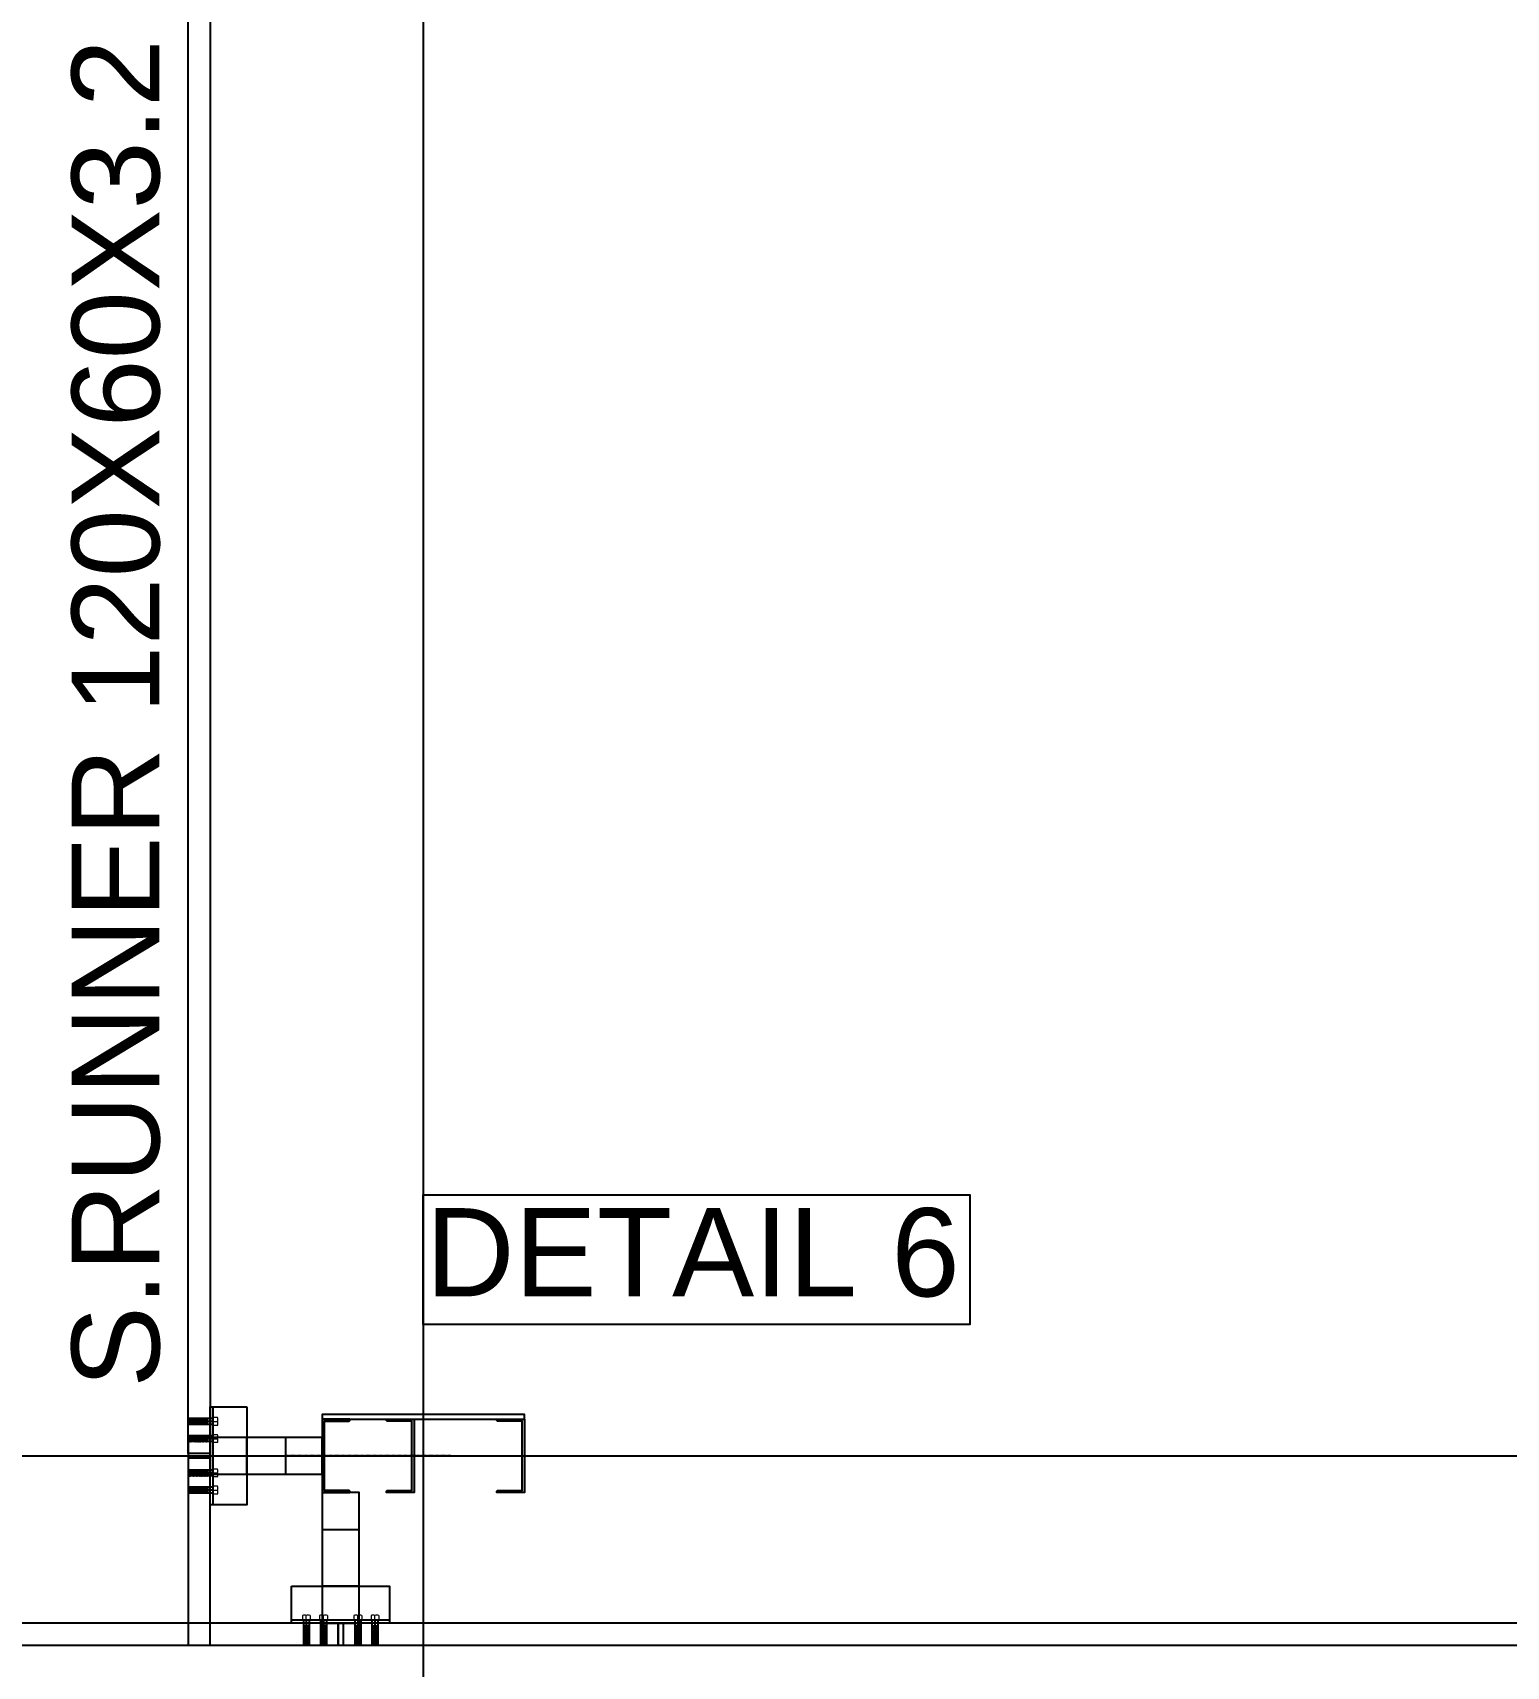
# Model space of a CAD drawing. Header units: millimetres. Extents: x 3470347 to 5996549, y -3470518 to 17149644.
# Drawn here: x 4994468 to 4998478, y 6777180 to 6781624 of the extents above; entities that cross this region are included whole.
import ezdxf
from ezdxf.enums import TextEntityAlignment as Align

# ---------------------------------------------------------------- set-up
doc = ezdxf.new("R2010")
doc.units = ezdxf.units.MM
doc.header["$MEASUREMENT"] = 0
doc.linetypes.add('CENTERX2', pattern=[4, 2.5, -0.5, 0.5, -0.5])
doc.linetypes.add('Continous', pattern=[0])
doc.layers.get('0').update_dxf_attribs({"linetype": 'CONTINUOUS', "lineweight": 25})
doc.layers.add('5', color=3, linetype='CONTINUOUS')
doc.layers.add('lintel', color=2, linetype='CONTINUOUS')
for name, color, linetype, lineweight in [('6 TEXT', 7, 'CONTINUOUS', 25), ('channnel', 2, 'CONTINUOUS', 15), ('rRCC 2', 40, 'CONTINUOUS', 15)]:
    doc.layers.add(name, color=color, linetype=linetype, lineweight=lineweight)
doc.layers.add('rFOUNDATION', color=7, linetype='Continous', lineweight=15, true_color=0xd26722)
doc.styles.add('PDF Arial', font='arial.ttf')
doc.styles.add('TITLE', font='arial.ttf')

msp = doc.modelspace()

# ---------------------------------------------------------------- hatches: boundary and pattern name
at = {"layer": '6 TEXT', "linetype": 'ByBlock'}
h = msp.add_hatch(color=8, dxfattribs=at)
h.dxf.hatch_style = 1
h.paths.add_polyline_path([(4995262.08, 6777846.67), (4995328.08, 6777846.67, 0.4142136), (4995331.08, 6777849.67), (4995331.08, 6777852.67), (4995256.08, 6777852.67), (4995256.08, 6777652.67), (4995331.08, 6777652.67), (4995331.08, 6777655.67, 0.4142136), (4995328.08, 6777658.67), (4995262.08, 6777658.67)])
h = msp.add_hatch(color=8, dxfattribs=at)
h.dxf.hatch_style = 1
h.paths.add_polyline_path([(4995262.08, 6777846.67), (4995328.08, 6777846.67, 0.4142136), (4995331.08, 6777849.67), (4995331.08, 6777852.67), (4995256.08, 6777852.67), (4995256.08, 6777652.67), (4995331.08, 6777652.67), (4995331.08, 6777655.67, 0.4142136), (4995328.08, 6777658.67), (4995262.08, 6777658.67)])
h = msp.add_hatch(color=8, dxfattribs=at)
h.dxf.hatch_style = 1
h.paths.add_polyline_path([(4995500.08, 6777846.67), (4995434.08, 6777846.67, -0.4142136), (4995431.08, 6777849.67), (4995431.08, 6777852.67), (4995506.08, 6777852.67), (4995506.08, 6777652.67), (4995431.08, 6777652.67), (4995431.08, 6777655.67, -0.4142136), (4995434.08, 6777658.67), (4995500.08, 6777658.67)])
h = msp.add_hatch(color=8, dxfattribs=at)
h.dxf.hatch_style = 1
h.paths.add_polyline_path([(4995800.08, 6777846.67), (4995734.08, 6777846.67, -0.4142136), (4995731.08, 6777849.67), (4995731.08, 6777852.67), (4995806.08, 6777852.67), (4995806.08, 6777652.67), (4995731.08, 6777652.67), (4995731.08, 6777655.67, -0.4142136), (4995734.08, 6777658.67), (4995800.08, 6777658.67)])

# ---------------------------------------------------------------- linework, layer by layer
at = {"color": 3}
for p, q in [((4994959.08, 6777619.34), (4994959.08, 6777886.01)), ((4995439.41, 6777305.67), (4995172.75, 6777305.67))]:
    msp.add_line(p, q, dxfattribs=at)
at = {"color": 8, "linetype": 'ByBlock'}
for p, q in [((4994959.08, 6777854.01), (4994891.08, 6777854.01)), ((4994959.08, 6777846.01), (4994891.08, 6777846.01)), ((4994959.08, 6777838.01), (4994891.08, 6777838.01)), ((4994959.08, 6777807.34), (4994891.08, 6777807.34)), ((4994959.08, 6777799.34), (4994891.08, 6777799.34)), ((4994959.08, 6777799.34), (4994891.08, 6777799.34)), ((4994959.08, 6777791.34), (4994891.08, 6777791.34)), ((4994959.08, 6777714.01), (4994891.08, 6777714.01)), ((4994959.08, 6777706.01), (4994891.08, 6777706.01)), ((4994959.08, 6777706.01), (4994891.08, 6777706.01)), ((4994959.08, 6777698.01), (4994891.08, 6777698.01)), ((4994959.08, 6777667.34), (4994891.08, 6777667.34)), ((4994959.08, 6777659.34), (4994891.08, 6777659.34)), ((4994959.08, 6777651.34), (4994891.08, 6777651.34)), ((4995204.75, 6777305.67), (4995204.75, 6777237.67)), ((4995212.75, 6777305.67), (4995212.75, 6777237.67)), ((4995220.75, 6777305.67), (4995220.75, 6777237.67)), ((4995251.41, 6777305.67), (4995251.41, 6777237.67)), ((4995259.41, 6777305.67), (4995259.41, 6777237.67)), ((4995259.41, 6777305.67), (4995259.41, 6777237.67)), ((4995267.41, 6777305.67), (4995267.41, 6777237.67)), ((4995344.75, 6777305.67), (4995344.75, 6777237.67)), ((4995352.75, 6777305.67), (4995352.75, 6777237.67)), ((4995352.75, 6777305.67), (4995352.75, 6777237.67)), ((4995360.75, 6777305.67), (4995360.75, 6777237.67)), ((4995391.41, 6777305.67), (4995391.41, 6777237.67)), ((4995399.41, 6777305.67), (4995399.41, 6777237.67)), ((4995407.41, 6777305.67), (4995407.41, 6777237.67))]:
    msp.add_line(p, q, dxfattribs=at)
at = {"color": 2}
for p, q in [((4994951.08, 6777759.34), (4994891.08, 6777759.34)), ((4994951.08, 6777759.34), (4994891.08, 6777759.34)), ((4994951.08, 6777746.01), (4994891.08, 6777746.01)), ((4994951.08, 6777746.01), (4994891.08, 6777746.01)), ((4995299.41, 6777297.67), (4995299.41, 6777237.67)), ((4995299.41, 6777297.67), (4995299.41, 6777237.67)), ((4995312.75, 6777297.67), (4995312.75, 6777237.67)), ((4995312.75, 6777297.67), (4995312.75, 6777237.67))]:
    msp.add_line(p, q, dxfattribs=at)
at = {"color": 6, "linetype": 'ByBlock'}
for points in [[(4994951.08, 6777759.34), (4994891.08, 6777759.34), (4994891.08, 6781785.01), (4994951.08, 6781785.01)], [(4994951.08, 6777746.01), (4994891.08, 6777746.01), (4994891.08, 6777237.67), (4994951.08, 6777237.67)], [(4995299.41, 6777297.67), (4990722.75, 6777297.67), (4990722.75, 6777237.67), (4995299.41, 6777237.67)], [(5000559.41, 6777297.67), (4995312.75, 6777297.67), (4995312.75, 6777237.67), (5000559.41, 6777237.67)]]:
    msp.add_lwpolyline(points, close=True, dxfattribs=at)
at = {"color": 3}
for points in [[(4995051.08, 6777886.01), (4995051.08, 6777619.34), (4994951.08, 6777619.34), (4994951.08, 6777886.01)], [(4994951.08, 6777702.67), (4995051.08, 6777702.67), (4995051.08, 6777802.67), (4994951.08, 6777802.67)], [(4995156.08, 6777702.67), (4995256.08, 6777702.67), (4995256.08, 6777802.67), (4995156.08, 6777802.67)], [(4995356.08, 6777552.67), (4995356.08, 6777652.67), (4995256.08, 6777652.67), (4995256.08, 6777552.67)], [(4995172.75, 6777397.67), (4995439.41, 6777397.67), (4995439.41, 6777297.67), (4995172.75, 6777297.67)], [(4995356.08, 6777297.67), (4995356.08, 6777397.67), (4995256.08, 6777397.67), (4995256.08, 6777297.67)]]:
    msp.add_lwpolyline(points, close=True, dxfattribs=at)
at = {"layer": '6 TEXT', "color": 8, "linetype": 'CENTERX2', "ltscale": 0.5}
msp.add_line((4995531.08, 6817657.4), (4995531.08, 6774264.13), dxfattribs=at)
at = {"layer": '6 TEXT', "color": 8, "linetype": 'CENTERX2', "ltscale": 0.1}
msp.add_line((4995606.08, 6777752.67), (4995156.08, 6777752.67), dxfattribs=at)
at = {"layer": '6 TEXT', "color": 6, "linetype": 'ByBlock'}
for points in [[(4995331.08, 6777849.67), (4995331.08, 6777852.67), (4995256.08, 6777852.67), (4995256.08, 6777652.67), (4995331.08, 6777652.67), (4995331.08, 6777655.67, 0.4142136), (4995328.08, 6777658.67), (4995262.08, 6777658.67), (4995262.08, 6777846.67), (4995328.08, 6777846.67, 0.4142136)], [(4995331.08, 6777849.67), (4995331.08, 6777852.67), (4995256.08, 6777852.67), (4995256.08, 6777652.67), (4995331.08, 6777652.67), (4995331.08, 6777655.67, 0.4142136), (4995328.08, 6777658.67), (4995262.08, 6777658.67), (4995262.08, 6777846.67), (4995328.08, 6777846.67, 0.4142136)], [(4995431.08, 6777849.67), (4995431.08, 6777852.67), (4995506.08, 6777852.67), (4995506.08, 6777652.67), (4995431.08, 6777652.67), (4995431.08, 6777655.67, -0.4142136), (4995434.08, 6777658.67), (4995500.08, 6777658.67), (4995500.08, 6777846.67), (4995434.08, 6777846.67, -0.4142136)], [(4995731.08, 6777849.67), (4995731.08, 6777852.67), (4995806.08, 6777852.67), (4995806.08, 6777652.67), (4995731.08, 6777652.67), (4995731.08, 6777655.67, -0.4142136), (4995734.08, 6777658.67), (4995800.08, 6777658.67), (4995800.08, 6777846.67), (4995734.08, 6777846.67, -0.4142136)]]:
    msp.add_lwpolyline(points, format="xyb", close=True, dxfattribs=at)
at = {"layer": '6 TEXT', "color": 8, "linetype": 'CENTERX2', "ltscale": 0.5}
msp.add_lwpolyline([(4982503.56, 6777752.67), (5022418.94, 6777752.67)], dxfattribs=at)
at = {"layer": 'channnel', "color": 8, "linetype": 'ByBlock'}
for p, q in [((4994959.08, 6777854.01), (4994891.08, 6777854.01)), ((4994891.08, 6777854.01), (4994891.08, 6777838.01)), ((4994959.08, 6777838.01), (4994891.08, 6777838.01)), ((4994944.68, 6777838.01), (4994944.68, 6777854.01)), ((4994959.08, 6777856.67), (4994959.08, 6777835.34)), ((4994971.4, 6777856.67), (4994959.08, 6777856.67)), ((4994959.08, 6777846.01), (4994971.4, 6777846.01)), ((4994959.08, 6777807.34), (4994891.08, 6777807.34)), ((4994891.08, 6777807.34), (4994891.08, 6777791.34)), ((4994959.08, 6777791.34), (4994891.08, 6777791.34)), ((4994944.68, 6777791.34), (4994944.68, 6777807.34)), ((4994971.4, 6777835.34), (4994959.08, 6777835.34)), ((4994959.08, 6777810.01), (4994959.08, 6777788.67)), ((4994971.4, 6777810.01), (4994959.08, 6777810.01)), ((4994959.08, 6777799.34), (4994971.4, 6777799.34)), ((4994971.4, 6777788.67), (4994959.08, 6777788.67)), ((4994959.08, 6777714.01), (4994891.08, 6777714.01)), ((4994891.08, 6777698.01), (4994891.08, 6777714.01)), ((4994944.68, 6777714.01), (4994944.68, 6777698.01)), ((4994959.08, 6777695.34), (4994959.08, 6777716.67)), ((4994971.4, 6777716.67), (4994959.08, 6777716.67)), ((4994959.08, 6777706.01), (4994971.4, 6777706.01)), ((4994959.08, 6777698.01), (4994891.08, 6777698.01)), ((4994959.08, 6777667.34), (4994891.08, 6777667.34)), ((4994891.08, 6777651.34), (4994891.08, 6777667.34)), ((4994944.68, 6777667.34), (4994944.68, 6777651.34)), ((4994971.4, 6777695.34), (4994959.08, 6777695.34)), ((4994959.08, 6777648.67), (4994959.08, 6777670.01)), ((4994971.4, 6777670.01), (4994959.08, 6777670.01)), ((4994959.08, 6777659.34), (4994971.4, 6777659.34)), ((4994959.08, 6777651.34), (4994891.08, 6777651.34)), ((4994971.4, 6777648.67), (4994959.08, 6777648.67)), ((4995202.08, 6777317.99), (4995202.08, 6777305.67)), ((4995202.08, 6777305.67), (4995223.41, 6777305.67)), ((4995204.75, 6777305.67), (4995204.75, 6777237.67)), ((4995212.75, 6777305.67), (4995212.75, 6777317.99)), ((4995220.75, 6777305.67), (4995220.75, 6777237.67)), ((4995223.41, 6777317.99), (4995223.41, 6777305.67)), ((4995248.75, 6777317.99), (4995248.75, 6777305.67)), ((4995248.75, 6777305.67), (4995270.08, 6777305.67)), ((4995251.41, 6777305.67), (4995251.41, 6777237.67)), ((4995259.41, 6777305.67), (4995259.41, 6777317.99)), ((4995267.41, 6777305.67), (4995267.41, 6777237.67)), ((4995270.08, 6777317.99), (4995270.08, 6777305.67)), ((4995342.08, 6777317.99), (4995342.08, 6777305.67)), ((4995363.41, 6777305.67), (4995342.08, 6777305.67)), ((4995344.75, 6777305.67), (4995344.75, 6777237.67)), ((4995352.75, 6777305.67), (4995352.75, 6777317.99)), ((4995360.75, 6777305.67), (4995360.75, 6777237.67)), ((4995363.41, 6777317.99), (4995363.41, 6777305.67)), ((4995388.75, 6777317.99), (4995388.75, 6777305.67)), ((4995410.08, 6777305.67), (4995388.75, 6777305.67)), ((4995391.41, 6777305.67), (4995391.41, 6777237.67)), ((4995399.41, 6777305.67), (4995399.41, 6777317.99)), ((4995407.41, 6777305.67), (4995407.41, 6777237.67)), ((4995410.08, 6777317.99), (4995410.08, 6777305.67)), ((4995220.75, 6777291.27), (4995204.75, 6777291.27)), ((4995267.41, 6777291.27), (4995251.41, 6777291.27)), ((4995344.75, 6777291.27), (4995360.75, 6777291.27)), ((4995391.41, 6777291.27), (4995407.41, 6777291.27)), ((4995204.75, 6777237.67), (4995220.75, 6777237.67)), ((4995251.41, 6777237.67), (4995267.41, 6777237.67)), ((4995360.75, 6777237.67), (4995344.75, 6777237.67)), ((4995407.41, 6777237.67), (4995391.41, 6777237.67))]:
    msp.add_line(p, q, dxfattribs=at)
at = {"layer": 'channnel', "color": 8, "linetype": 'Continuous'}
for p, q in [((4994896.87, 6777838.59), (4994891.08, 6777851.02)), ((4994895.63, 6777838.01), (4994891.08, 6777847.76)), ((4994893.84, 6777838.59), (4994891.08, 6777844.51)), ((4994892.59, 6777838.01), (4994891.08, 6777841.26)), ((4994898.66, 6777838.01), (4994891.47, 6777853.43)), ((4994899.91, 6777838.59), (4994892.72, 6777854.01)), ((4994901.7, 6777838.01), (4994894.51, 6777853.43)), ((4994902.94, 6777838.59), (4994895.75, 6777854.01)), ((4994904.73, 6777838.01), (4994897.54, 6777853.43)), ((4994906.25, 6777838.01), (4994898.79, 6777854.01)), ((4994907.49, 6777838.59), (4994900.58, 6777853.43)), ((4994909.28, 6777838.01), (4994901.82, 6777854.01)), ((4994910.53, 6777838.59), (4994903.61, 6777853.43)), ((4994912.32, 6777838.01), (4994904.86, 6777854.01)), ((4994913.56, 6777838.59), (4994906.64, 6777853.43)), ((4994915.35, 6777838.01), (4994907.89, 6777854.01)), ((4994916.6, 6777838.59), (4994909.68, 6777853.43)), ((4994918.39, 6777838.01), (4994910.92, 6777854.01)), ((4994919.63, 6777838.59), (4994912.71, 6777853.43)), ((4994921.42, 6777838.01), (4994913.96, 6777854.01)), ((4994922.67, 6777838.59), (4994915.75, 6777853.43)), ((4994924.45, 6777838.01), (4994916.99, 6777854.01)), ((4994925.7, 6777838.59), (4994918.78, 6777853.43)), ((4994927.49, 6777838.01), (4994920.03, 6777854.01)), ((4994922.07, 6777838.59), (4994921.82, 6777853.43)), ((4994929.92, 6777838.01), (4994922.46, 6777854.01)), ((4994923.86, 6777838.01), (4994923.06, 6777854.01)), ((4994931.17, 6777838.59), (4994924.25, 6777853.43)), ((4994925.1, 6777838.59), (4994924.85, 6777853.43)), ((4994932.96, 6777838.01), (4994925.5, 6777854.01)), ((4994926.89, 6777838.01), (4994926.1, 6777854.01)), ((4994934.21, 6777838.59), (4994927.29, 6777853.43)), ((4994928.14, 6777838.59), (4994927.88, 6777853.43)), ((4994935.99, 6777838.01), (4994928.53, 6777854.01)), ((4994930.17, 6777853.76), (4994930.05, 6777854.01)), ((4994937.24, 6777838.59), (4994930.32, 6777853.43)), ((4994939.03, 6777838.01), (4994931.57, 6777854.01)), ((4994933.2, 6777853.76), (4994933.08, 6777854.01)), ((4994940.27, 6777838.59), (4994933.35, 6777853.43)), ((4994942.06, 6777838.01), (4994934.6, 6777854.01)), ((4994936.23, 6777853.76), (4994936.12, 6777854.01)), ((4994943.31, 6777838.59), (4994936.39, 6777853.43)), ((4994944.68, 6777838.9), (4994937.64, 6777854.01)), ((4994939.27, 6777853.76), (4994939.15, 6777854.01)), ((4994944.68, 6777842.15), (4994939.42, 6777853.43)), ((4994944.68, 6777845.41), (4994940.67, 6777854.01)), ((4994942.3, 6777853.76), (4994942.19, 6777854.01)), ((4994944.68, 6777848.66), (4994942.46, 6777853.43)), ((4994944.68, 6777851.91), (4994943.7, 6777854.01)), ((4994945.34, 6777853.76), (4994945.22, 6777854.01)), ((4994896.87, 6777791.92), (4994891.08, 6777804.35)), ((4994895.63, 6777791.34), (4994891.08, 6777801.1)), ((4994893.84, 6777791.92), (4994891.08, 6777797.84)), ((4994892.59, 6777791.34), (4994891.08, 6777794.59)), ((4994898.66, 6777791.34), (4994891.47, 6777806.76)), ((4994899.91, 6777791.92), (4994892.72, 6777807.34)), ((4994901.7, 6777791.34), (4994894.51, 6777806.76)), ((4994902.94, 6777791.92), (4994895.75, 6777807.34)), ((4994904.73, 6777791.34), (4994897.54, 6777806.76)), ((4994906.25, 6777791.34), (4994898.79, 6777807.34)), ((4994907.49, 6777791.92), (4994900.58, 6777806.76)), ((4994909.28, 6777791.34), (4994901.82, 6777807.34)), ((4994910.53, 6777791.92), (4994903.61, 6777806.76)), ((4994912.32, 6777791.34), (4994904.86, 6777807.34)), ((4994913.56, 6777791.92), (4994906.64, 6777806.76)), ((4994915.35, 6777791.34), (4994907.89, 6777807.34)), ((4994916.6, 6777791.92), (4994909.68, 6777806.76)), ((4994918.39, 6777791.34), (4994910.92, 6777807.34)), ((4994919.63, 6777791.92), (4994912.71, 6777806.76)), ((4994921.42, 6777791.34), (4994913.96, 6777807.34)), ((4994922.67, 6777791.92), (4994915.75, 6777806.76)), ((4994924.45, 6777791.34), (4994916.99, 6777807.34)), ((4994925.7, 6777791.92), (4994918.78, 6777806.76)), ((4994927.49, 6777791.34), (4994920.03, 6777807.34)), ((4994922.07, 6777791.92), (4994921.82, 6777806.76)), ((4994929.92, 6777791.34), (4994922.46, 6777807.34)), ((4994923.86, 6777791.34), (4994923.06, 6777807.34)), ((4994931.17, 6777791.92), (4994924.25, 6777806.76)), ((4994925.1, 6777791.92), (4994924.85, 6777806.76)), ((4994932.96, 6777791.34), (4994925.5, 6777807.34)), ((4994926.89, 6777791.34), (4994926.1, 6777807.34)), ((4994934.21, 6777791.92), (4994927.29, 6777806.76)), ((4994928.14, 6777791.92), (4994927.88, 6777806.76)), ((4994935.99, 6777791.34), (4994928.53, 6777807.34)), ((4994930.17, 6777807.09), (4994930.05, 6777807.34)), ((4994937.24, 6777791.92), (4994930.32, 6777806.76)), ((4994939.03, 6777791.34), (4994931.57, 6777807.34)), ((4994933.2, 6777807.09), (4994933.08, 6777807.34)), ((4994940.27, 6777791.92), (4994933.35, 6777806.76)), ((4994942.06, 6777791.34), (4994934.6, 6777807.34)), ((4994936.23, 6777807.09), (4994936.12, 6777807.34)), ((4994943.31, 6777791.92), (4994936.39, 6777806.76)), ((4994944.68, 6777792.23), (4994937.64, 6777807.34)), ((4994939.27, 6777807.09), (4994939.15, 6777807.34)), ((4994944.68, 6777795.49), (4994939.42, 6777806.76)), ((4994944.68, 6777798.74), (4994940.67, 6777807.34)), ((4994942.3, 6777807.09), (4994942.19, 6777807.34)), ((4994944.68, 6777801.99), (4994942.46, 6777806.76)), ((4994944.68, 6777805.25), (4994943.7, 6777807.34)), ((4994945.34, 6777807.09), (4994945.22, 6777807.34)), ((4994892.59, 6777714.01), (4994891.08, 6777710.76)), ((4994895.63, 6777714.01), (4994891.08, 6777704.25)), ((4994893.84, 6777713.43), (4994891.08, 6777707.5)), ((4994896.87, 6777713.43), (4994891.08, 6777701)), ((4994898.66, 6777714.01), (4994891.47, 6777698.59)), ((4994899.91, 6777713.43), (4994892.72, 6777698.01)), ((4994901.7, 6777714.01), (4994894.51, 6777698.59)), ((4994902.94, 6777713.43), (4994895.75, 6777698.01)), ((4994904.73, 6777714.01), (4994897.54, 6777698.59)), ((4994906.25, 6777714.01), (4994898.79, 6777698.01)), ((4994907.49, 6777713.43), (4994900.58, 6777698.59)), ((4994909.28, 6777714.01), (4994901.82, 6777698.01)), ((4994910.53, 6777713.43), (4994903.61, 6777698.59)), ((4994912.32, 6777714.01), (4994904.86, 6777698.01)), ((4994913.56, 6777713.43), (4994906.64, 6777698.59)), ((4994915.35, 6777714.01), (4994907.89, 6777698.01)), ((4994916.6, 6777713.43), (4994909.68, 6777698.59)), ((4994918.39, 6777714.01), (4994910.92, 6777698.01)), ((4994919.63, 6777713.43), (4994912.71, 6777698.59)), ((4994921.42, 6777714.01), (4994913.96, 6777698.01)), ((4994922.67, 6777713.43), (4994915.75, 6777698.59)), ((4994924.45, 6777714.01), (4994916.99, 6777698.01)), ((4994925.7, 6777713.43), (4994918.78, 6777698.59)), ((4994927.49, 6777714.01), (4994920.03, 6777698.01)), ((4994922.07, 6777713.43), (4994921.82, 6777698.59)), ((4994929.92, 6777714.01), (4994922.46, 6777698.01)), ((4994923.86, 6777714.01), (4994923.06, 6777698.01)), ((4994931.17, 6777713.43), (4994924.25, 6777698.59)), ((4994925.1, 6777713.43), (4994924.85, 6777698.59)), ((4994932.96, 6777714.01), (4994925.5, 6777698.01)), ((4994926.89, 6777714.01), (4994926.1, 6777698.01)), ((4994934.21, 6777713.43), (4994927.29, 6777698.59)), ((4994928.14, 6777713.43), (4994927.88, 6777698.59)), ((4994935.99, 6777714.01), (4994928.53, 6777698.01)), ((4994937.24, 6777713.43), (4994930.32, 6777698.59)), ((4994939.03, 6777714.01), (4994931.57, 6777698.01)), ((4994940.27, 6777713.43), (4994933.35, 6777698.59)), ((4994942.06, 6777714.01), (4994934.6, 6777698.01)), ((4994943.31, 6777713.43), (4994936.39, 6777698.59)), ((4994944.68, 6777713.11), (4994937.64, 6777698.01)), ((4994944.68, 6777709.86), (4994939.42, 6777698.59)), ((4994944.68, 6777706.61), (4994940.67, 6777698.01)), ((4994944.68, 6777703.35), (4994942.46, 6777698.59)), ((4994892.59, 6777667.34), (4994891.08, 6777664.09)), ((4994895.63, 6777667.34), (4994891.08, 6777657.58)), ((4994893.84, 6777666.76), (4994891.08, 6777660.84)), ((4994896.87, 6777666.76), (4994891.08, 6777654.33)), ((4994898.66, 6777667.34), (4994891.47, 6777651.92)), ((4994899.91, 6777666.76), (4994892.72, 6777651.34)), ((4994901.7, 6777667.34), (4994894.51, 6777651.92)), ((4994902.94, 6777666.76), (4994895.75, 6777651.34)), ((4994904.73, 6777667.34), (4994897.54, 6777651.92)), ((4994906.25, 6777667.34), (4994898.79, 6777651.34)), ((4994907.49, 6777666.76), (4994900.58, 6777651.92)), ((4994909.28, 6777667.34), (4994901.82, 6777651.34)), ((4994910.53, 6777666.76), (4994903.61, 6777651.92)), ((4994912.32, 6777667.34), (4994904.86, 6777651.34)), ((4994913.56, 6777666.76), (4994906.64, 6777651.92)), ((4994915.35, 6777667.34), (4994907.89, 6777651.34)), ((4994916.6, 6777666.76), (4994909.68, 6777651.92)), ((4994918.39, 6777667.34), (4994910.92, 6777651.34)), ((4994919.63, 6777666.76), (4994912.71, 6777651.92)), ((4994921.42, 6777667.34), (4994913.96, 6777651.34)), ((4994922.67, 6777666.76), (4994915.75, 6777651.92)), ((4994924.45, 6777667.34), (4994916.99, 6777651.34)), ((4994925.7, 6777666.76), (4994918.78, 6777651.92)), ((4994927.49, 6777667.34), (4994920.03, 6777651.34)), ((4994922.07, 6777666.76), (4994921.82, 6777651.92)), ((4994929.92, 6777667.34), (4994922.46, 6777651.34)), ((4994923.86, 6777667.34), (4994923.06, 6777651.34)), ((4994931.17, 6777666.76), (4994924.25, 6777651.92)), ((4994925.1, 6777666.76), (4994924.85, 6777651.92)), ((4994932.96, 6777667.34), (4994925.5, 6777651.34)), ((4994926.89, 6777667.34), (4994926.1, 6777651.34)), ((4994934.21, 6777666.76), (4994927.29, 6777651.92)), ((4994928.14, 6777666.76), (4994927.88, 6777651.92)), ((4994935.99, 6777667.34), (4994928.53, 6777651.34)), ((4994930.17, 6777698.26), (4994930.05, 6777698.01)), ((4994937.24, 6777666.76), (4994930.32, 6777651.92)), ((4994939.03, 6777667.34), (4994931.57, 6777651.34)), ((4994933.2, 6777698.26), (4994933.08, 6777698.01)), ((4994940.27, 6777666.76), (4994933.35, 6777651.92)), ((4994942.06, 6777667.34), (4994934.6, 6777651.34)), ((4994936.23, 6777698.26), (4994936.12, 6777698.01)), ((4994943.31, 6777666.76), (4994936.39, 6777651.92)), ((4994944.68, 6777666.45), (4994937.64, 6777651.34)), ((4994939.27, 6777698.26), (4994939.15, 6777698.01)), ((4994944.68, 6777663.19), (4994939.42, 6777651.92)), ((4994944.68, 6777659.94), (4994940.67, 6777651.34)), ((4994942.3, 6777698.26), (4994942.19, 6777698.01)), ((4994944.68, 6777700.1), (4994943.7, 6777698.01)), ((4994945.34, 6777698.26), (4994945.22, 6777698.01)), ((4994930.17, 6777651.59), (4994930.05, 6777651.34)), ((4994933.2, 6777651.59), (4994933.08, 6777651.34)), ((4994936.23, 6777651.59), (4994936.12, 6777651.34)), ((4994939.27, 6777651.59), (4994939.15, 6777651.34)), ((4994942.3, 6777651.59), (4994942.19, 6777651.34)), ((4994944.68, 6777656.69), (4994942.46, 6777651.92)), ((4994944.68, 6777653.43), (4994943.7, 6777651.34)), ((4994945.34, 6777651.59), (4994945.22, 6777651.34)), ((4995204.99, 6777291.93), (4995204.75, 6777291.82)), ((4995219.85, 6777291.27), (4995204.75, 6777284.23)), ((4995213.35, 6777291.27), (4995204.75, 6777287.26)), ((4995206.84, 6777291.27), (4995204.75, 6777290.3)), ((4995204.99, 6777288.9), (4995204.75, 6777288.78)), ((4995220.75, 6777288.66), (4995204.75, 6777281.2)), ((4995204.99, 6777285.86), (4995204.75, 6777285.75)), ((4995220.75, 6777285.62), (4995204.75, 6777278.16)), ((4995204.99, 6777282.83), (4995204.75, 6777282.71)), ((4995220.75, 6777282.59), (4995204.75, 6777275.13)), ((4995204.99, 6777279.79), (4995204.75, 6777279.68)), ((4995220.75, 6777279.55), (4995204.75, 6777272.09)), ((4995204.99, 6777276.76), (4995204.75, 6777276.64)), ((4995220.75, 6777276.52), (4995204.75, 6777269.06)), ((4995220.75, 6777274.08), (4995204.75, 6777266.62)), ((4995220.75, 6777273.49), (4995204.75, 6777272.69)), ((4995220.75, 6777271.05), (4995204.75, 6777263.59)), ((4995220.75, 6777270.45), (4995204.75, 6777269.66)), ((4995220.75, 6777268.01), (4995204.75, 6777260.55)), ((4995220.75, 6777264.98), (4995204.75, 6777257.52)), ((4995220.75, 6777261.95), (4995204.75, 6777254.49)), ((4995220.75, 6777258.91), (4995204.75, 6777251.45)), ((4995216.6, 6777291.27), (4995205.33, 6777286.02)), ((4995210.09, 6777291.27), (4995205.33, 6777289.05)), ((4995220.16, 6777289.9), (4995205.33, 6777282.98)), ((4995220.16, 6777286.87), (4995205.33, 6777279.95)), ((4995220.16, 6777283.83), (4995205.33, 6777276.92)), ((4995220.16, 6777280.8), (4995205.33, 6777273.88)), ((4995220.16, 6777277.77), (4995205.33, 6777270.85)), ((4995220.16, 6777274.73), (4995205.33, 6777274.48)), ((4995220.16, 6777272.3), (4995205.33, 6777265.38)), ((4995220.16, 6777271.7), (4995205.33, 6777271.44)), ((4995220.16, 6777269.26), (4995205.33, 6777262.34)), ((4995220.16, 6777268.66), (4995205.33, 6777268.41)), ((4995220.16, 6777266.23), (4995205.33, 6777259.31)), ((4995220.16, 6777263.19), (4995205.33, 6777256.27)), ((4995220.16, 6777260.16), (4995205.33, 6777253.24)), ((4995251.66, 6777291.93), (4995251.41, 6777291.82)), ((4995266.52, 6777291.27), (4995251.41, 6777284.23)), ((4995260.01, 6777291.27), (4995251.41, 6777287.26)), ((4995253.51, 6777291.27), (4995251.41, 6777290.3)), ((4995251.66, 6777288.9), (4995251.41, 6777288.78)), ((4995267.41, 6777288.66), (4995251.41, 6777281.2)), ((4995251.66, 6777285.86), (4995251.41, 6777285.75)), ((4995267.41, 6777285.62), (4995251.41, 6777278.16)), ((4995251.66, 6777282.83), (4995251.41, 6777282.71)), ((4995267.41, 6777282.59), (4995251.41, 6777275.13)), ((4995251.66, 6777279.79), (4995251.41, 6777279.68)), ((4995267.41, 6777279.55), (4995251.41, 6777272.09)), ((4995251.66, 6777276.76), (4995251.41, 6777276.64)), ((4995267.41, 6777276.52), (4995251.41, 6777269.06)), ((4995267.41, 6777274.08), (4995251.41, 6777266.62)), ((4995267.41, 6777273.49), (4995251.41, 6777272.69)), ((4995267.41, 6777271.05), (4995251.41, 6777263.59)), ((4995267.41, 6777270.45), (4995251.41, 6777269.66)), ((4995267.41, 6777268.01), (4995251.41, 6777260.55)), ((4995267.41, 6777264.98), (4995251.41, 6777257.52)), ((4995267.41, 6777261.95), (4995251.41, 6777254.49)), ((4995267.41, 6777258.91), (4995251.41, 6777251.45)), ((4995263.27, 6777291.27), (4995251.99, 6777286.02)), ((4995256.76, 6777291.27), (4995251.99, 6777289.05)), ((4995266.83, 6777289.9), (4995251.99, 6777282.98)), ((4995266.83, 6777286.87), (4995251.99, 6777279.95)), ((4995266.83, 6777283.83), (4995251.99, 6777276.92)), ((4995266.83, 6777280.8), (4995251.99, 6777273.88)), ((4995266.83, 6777277.77), (4995251.99, 6777270.85)), ((4995266.83, 6777274.73), (4995251.99, 6777274.48)), ((4995266.83, 6777272.3), (4995251.99, 6777265.38)), ((4995266.83, 6777271.7), (4995251.99, 6777271.44)), ((4995266.83, 6777269.26), (4995251.99, 6777262.34)), ((4995266.83, 6777268.66), (4995251.99, 6777268.41)), ((4995266.83, 6777266.23), (4995251.99, 6777259.31)), ((4995266.83, 6777263.19), (4995251.99, 6777256.27)), ((4995266.83, 6777260.16), (4995251.99, 6777253.24)), ((4995344.75, 6777288.66), (4995360.75, 6777281.2)), ((4995344.75, 6777285.62), (4995360.75, 6777278.16)), ((4995344.75, 6777282.59), (4995360.75, 6777275.13)), ((4995344.75, 6777279.55), (4995360.75, 6777272.09)), ((4995344.75, 6777276.52), (4995360.75, 6777269.06)), ((4995344.75, 6777274.08), (4995360.75, 6777266.62)), ((4995344.75, 6777273.49), (4995360.75, 6777272.69)), ((4995344.75, 6777271.05), (4995360.75, 6777263.59)), ((4995344.75, 6777270.45), (4995360.75, 6777269.66)), ((4995344.75, 6777268.01), (4995360.75, 6777260.55)), ((4995344.75, 6777264.98), (4995360.75, 6777257.52)), ((4995344.75, 6777261.95), (4995360.75, 6777254.49)), ((4995344.75, 6777258.91), (4995360.75, 6777251.45)), ((4995345.33, 6777289.9), (4995360.16, 6777282.98)), ((4995345.33, 6777286.87), (4995360.16, 6777279.95)), ((4995345.33, 6777283.83), (4995360.16, 6777276.92)), ((4995345.33, 6777280.8), (4995360.16, 6777273.88)), ((4995345.33, 6777277.77), (4995360.16, 6777270.85)), ((4995345.33, 6777274.73), (4995360.16, 6777274.48)), ((4995345.33, 6777272.3), (4995360.16, 6777265.38)), ((4995345.33, 6777271.7), (4995360.16, 6777271.44)), ((4995345.33, 6777269.26), (4995360.16, 6777262.34)), ((4995345.33, 6777268.66), (4995360.16, 6777268.41)), ((4995345.33, 6777266.23), (4995360.16, 6777259.31)), ((4995345.33, 6777263.19), (4995360.16, 6777256.27)), ((4995345.33, 6777260.16), (4995360.16, 6777253.24)), ((4995345.64, 6777291.27), (4995360.75, 6777284.23)), ((4995348.89, 6777291.27), (4995360.16, 6777286.02)), ((4995352.15, 6777291.27), (4995360.75, 6777287.26)), ((4995355.4, 6777291.27), (4995360.16, 6777289.05)), ((4995358.65, 6777291.27), (4995360.75, 6777290.3)), ((4995360.5, 6777291.93), (4995360.75, 6777291.82)), ((4995360.5, 6777288.9), (4995360.75, 6777288.78)), ((4995360.5, 6777285.86), (4995360.75, 6777285.75)), ((4995360.5, 6777282.83), (4995360.75, 6777282.71)), ((4995360.5, 6777279.79), (4995360.75, 6777279.68)), ((4995360.5, 6777276.76), (4995360.75, 6777276.64)), ((4995391.41, 6777288.66), (4995407.41, 6777281.2)), ((4995391.41, 6777285.62), (4995407.41, 6777278.16)), ((4995391.41, 6777282.59), (4995407.41, 6777275.13)), ((4995391.41, 6777279.55), (4995407.41, 6777272.09)), ((4995391.41, 6777276.52), (4995407.41, 6777269.06)), ((4995391.41, 6777274.08), (4995407.41, 6777266.62)), ((4995391.41, 6777273.49), (4995407.41, 6777272.69)), ((4995391.41, 6777271.05), (4995407.41, 6777263.59)), ((4995391.41, 6777270.45), (4995407.41, 6777269.66)), ((4995391.41, 6777268.01), (4995407.41, 6777260.55)), ((4995391.41, 6777264.98), (4995407.41, 6777257.52)), ((4995391.41, 6777261.95), (4995407.41, 6777254.49)), ((4995391.41, 6777258.91), (4995407.41, 6777251.45)), ((4995391.99, 6777289.9), (4995406.83, 6777282.98)), ((4995391.99, 6777286.87), (4995406.83, 6777279.95)), ((4995391.99, 6777283.83), (4995406.83, 6777276.92)), ((4995391.99, 6777280.8), (4995406.83, 6777273.88)), ((4995391.99, 6777277.77), (4995406.83, 6777270.85)), ((4995391.99, 6777274.73), (4995406.83, 6777274.48)), ((4995391.99, 6777272.3), (4995406.83, 6777265.38)), ((4995391.99, 6777271.7), (4995406.83, 6777271.44)), ((4995391.99, 6777269.26), (4995406.83, 6777262.34)), ((4995391.99, 6777268.66), (4995406.83, 6777268.41)), ((4995391.99, 6777266.23), (4995406.83, 6777259.31)), ((4995391.99, 6777263.19), (4995406.83, 6777256.27)), ((4995391.99, 6777260.16), (4995406.83, 6777253.24)), ((4995392.3, 6777291.27), (4995407.41, 6777284.23)), ((4995395.56, 6777291.27), (4995406.83, 6777286.02)), ((4995398.81, 6777291.27), (4995407.41, 6777287.26)), ((4995402.07, 6777291.27), (4995406.83, 6777289.05)), ((4995405.32, 6777291.27), (4995407.41, 6777290.3)), ((4995407.16, 6777291.93), (4995407.41, 6777291.82)), ((4995407.16, 6777288.9), (4995407.41, 6777288.78)), ((4995407.16, 6777285.86), (4995407.41, 6777285.75)), ((4995407.16, 6777282.83), (4995407.41, 6777282.71)), ((4995407.16, 6777279.79), (4995407.41, 6777279.68)), ((4995407.16, 6777276.76), (4995407.41, 6777276.64)), ((4995220.75, 6777255.88), (4995204.75, 6777248.42)), ((4995220.75, 6777252.84), (4995204.75, 6777245.38)), ((4995220.16, 6777249.54), (4995204.75, 6777242.35)), ((4995220.16, 6777246.5), (4995204.75, 6777239.31)), ((4995220.16, 6777257.12), (4995205.33, 6777250.2)), ((4995220.16, 6777254.09), (4995205.33, 6777247.17)), ((4995220.75, 6777251.33), (4995205.33, 6777244.14)), ((4995220.75, 6777248.29), (4995205.33, 6777241.1)), ((4995220.75, 6777245.26), (4995205.33, 6777238.07)), ((4995220.16, 6777243.47), (4995207.74, 6777237.67)), ((4995220.75, 6777242.22), (4995210.99, 6777237.67)), ((4995220.16, 6777240.44), (4995214.24, 6777237.67)), ((4995220.75, 6777239.19), (4995217.5, 6777237.67)), ((4995267.41, 6777255.88), (4995251.41, 6777248.42)), ((4995267.41, 6777252.84), (4995251.41, 6777245.38)), ((4995266.83, 6777249.54), (4995251.41, 6777242.35)), ((4995266.83, 6777246.5), (4995251.41, 6777239.31)), ((4995266.83, 6777257.12), (4995251.99, 6777250.2)), ((4995266.83, 6777254.09), (4995251.99, 6777247.17)), ((4995267.41, 6777251.33), (4995251.99, 6777244.14)), ((4995267.41, 6777248.29), (4995251.99, 6777241.1)), ((4995267.41, 6777245.26), (4995251.99, 6777238.07)), ((4995266.83, 6777243.47), (4995254.4, 6777237.67)), ((4995267.41, 6777242.22), (4995257.66, 6777237.67)), ((4995266.83, 6777240.44), (4995260.91, 6777237.67)), ((4995267.41, 6777239.19), (4995264.16, 6777237.67)), ((4995344.75, 6777255.88), (4995360.75, 6777248.42)), ((4995344.75, 6777252.84), (4995360.75, 6777245.38)), ((4995344.75, 6777251.33), (4995360.16, 6777244.14)), ((4995344.75, 6777248.29), (4995360.16, 6777241.1)), ((4995344.75, 6777245.26), (4995360.16, 6777238.07)), ((4995344.75, 6777242.22), (4995354.5, 6777237.67)), ((4995344.75, 6777239.19), (4995348, 6777237.67)), ((4995345.33, 6777257.12), (4995360.16, 6777250.2)), ((4995345.33, 6777254.09), (4995360.16, 6777247.17)), ((4995345.33, 6777249.54), (4995360.75, 6777242.35)), ((4995345.33, 6777246.5), (4995360.75, 6777239.31)), ((4995345.33, 6777243.47), (4995357.76, 6777237.67)), ((4995345.33, 6777240.44), (4995351.25, 6777237.67)), ((4995391.41, 6777255.88), (4995407.41, 6777248.42)), ((4995391.41, 6777252.84), (4995407.41, 6777245.38)), ((4995391.41, 6777251.33), (4995406.83, 6777244.14)), ((4995391.41, 6777248.29), (4995406.83, 6777241.1)), ((4995391.41, 6777245.26), (4995406.83, 6777238.07)), ((4995391.41, 6777242.22), (4995401.17, 6777237.67)), ((4995391.41, 6777239.19), (4995394.66, 6777237.67)), ((4995391.99, 6777257.12), (4995406.83, 6777250.2)), ((4995391.99, 6777254.09), (4995406.83, 6777247.17)), ((4995391.99, 6777249.54), (4995407.41, 6777242.35)), ((4995391.99, 6777246.5), (4995407.41, 6777239.31)), ((4995391.99, 6777243.47), (4995404.42, 6777237.67)), ((4995391.99, 6777240.44), (4995397.92, 6777237.67))]:
    msp.add_line(p, q, dxfattribs=at)
for centre, radius, start, end in [((4994892.1, 6777853.72), 0.688, 25, 205), ((4994893.22, 6777838.3), 0.688, 205, 25), ((4994895.13, 6777853.72), 0.688, 25, 205), ((4994896.25, 6777838.3), 0.687, 205, 25), ((4994898.16, 6777853.72), 0.688, 25, 205), ((4994899.29, 6777838.3), 0.688, 205, 25), ((4994901.2, 6777853.72), 0.688, 25, 205), ((4994902.32, 6777838.3), 0.688, 205, 25), ((4994904.23, 6777853.72), 0.688, 25, 205), ((4994906.87, 6777838.3), 0.688, 205, 25), ((4994907.27, 6777853.72), 0.688, 25, 205), ((4994909.91, 6777838.3), 0.688, 205, 25), ((4994910.3, 6777853.72), 0.688, 25, 205), ((4994912.94, 6777838.3), 0.687, 205, 25), ((4994913.34, 6777853.72), 0.687, 25, 205), ((4994915.97, 6777838.3), 0.688, 205, 25), ((4994916.37, 6777853.72), 0.688, 25, 205), ((4994919.01, 6777838.3), 0.688, 205, 25), ((4994919.4, 6777853.72), 0.688, 25, 205), ((4994922.04, 6777838.3), 0.687, 205, 25), ((4994922.44, 6777853.72), 0.688, 25, 205), ((4994924.24, 6777833.27), 5.75, 55.56904, 112.19299), ((4994925.71, 6777858.75), 5.75, 235.56904, 292.19299), ((4994924.48, 6777838.3), 0.688, 205, 25), ((4994924.88, 6777853.72), 0.687, 25, 205), ((4994925.08, 6777838.3), 0.688, 205, 25), ((4994925.47, 6777853.72), 0.688, 25, 205), ((4994927.51, 6777838.3), 0.687, 205, 25), ((4994927.91, 6777853.72), 0.688, 25, 205), ((4994930.55, 6777838.3), 0.687, 205, 25), ((4994930.94, 6777853.72), 0.688, 25, 205), ((4994933.58, 6777838.3), 0.687, 205, 25), ((4994933.98, 6777853.72), 0.688, 25, 205), ((4994936.62, 6777838.3), 0.687, 205, 25), ((4994937.01, 6777853.72), 0.688, 25, 205), ((4994939.65, 6777838.3), 0.687, 205, 25), ((4994940.05, 6777853.72), 0.688, 25, 205), ((4994942.69, 6777838.3), 0.687, 205, 25), ((4994943.08, 6777853.72), 0.688, 25, 205), ((4994892.1, 6777807.05), 0.688, 25, 205), ((4994893.22, 6777791.63), 0.688, 205, 25), ((4994895.13, 6777807.05), 0.688, 25, 205), ((4994896.25, 6777791.63), 0.687, 205, 25), ((4994898.16, 6777807.05), 0.688, 25, 205), ((4994899.29, 6777791.63), 0.688, 205, 25), ((4994901.2, 6777807.05), 0.688, 25, 205), ((4994902.32, 6777791.63), 0.688, 205, 25), ((4994904.23, 6777807.05), 0.688, 25, 205), ((4994906.87, 6777791.63), 0.688, 205, 25), ((4994907.27, 6777807.05), 0.688, 25, 205), ((4994909.91, 6777791.63), 0.688, 205, 25), ((4994910.3, 6777807.05), 0.688, 25, 205), ((4994912.94, 6777791.63), 0.687, 205, 25), ((4994913.34, 6777807.05), 0.687, 25, 205), ((4994915.97, 6777791.63), 0.688, 205, 25), ((4994916.37, 6777807.05), 0.688, 25, 205), ((4994919.01, 6777791.63), 0.688, 205, 25), ((4994919.4, 6777807.05), 0.688, 25, 205), ((4994922.04, 6777791.63), 0.687, 205, 25), ((4994922.44, 6777807.05), 0.688, 25, 205), ((4994924.24, 6777786.6), 5.75, 55.56904, 112.19299), ((4994925.71, 6777812.08), 5.75, 235.56904, 292.19299), ((4994924.48, 6777791.63), 0.688, 205, 25), ((4994924.88, 6777807.05), 0.687, 25, 205), ((4994925.08, 6777791.63), 0.688, 205, 25), ((4994925.47, 6777807.05), 0.688, 25, 205), ((4994927.51, 6777791.63), 0.687, 205, 25), ((4994927.91, 6777807.05), 0.688, 25, 205), ((4994930.55, 6777791.63), 0.687, 205, 25), ((4994930.94, 6777807.05), 0.688, 25, 205), ((4994933.58, 6777791.63), 0.687, 205, 25), ((4994933.98, 6777807.05), 0.688, 25, 205), ((4994936.62, 6777791.63), 0.687, 205, 25), ((4994937.01, 6777807.05), 0.688, 25, 205), ((4994939.65, 6777791.63), 0.687, 205, 25), ((4994940.05, 6777807.05), 0.688, 25, 205), ((4994942.69, 6777791.63), 0.687, 205, 25), ((4994943.08, 6777807.05), 0.688, 25, 205), ((4994893.22, 6777713.72), 0.688, 335, 155), ((4994896.25, 6777713.72), 0.687, 335, 155), ((4994899.29, 6777713.72), 0.688, 335, 155), ((4994902.32, 6777713.72), 0.688, 335, 155), ((4994906.87, 6777713.72), 0.688, 335, 155), ((4994909.91, 6777713.72), 0.688, 335, 155), ((4994912.94, 6777713.72), 0.687, 335, 155), ((4994915.97, 6777713.72), 0.688, 335, 155), ((4994919.01, 6777713.72), 0.688, 335, 155), ((4994922.04, 6777713.72), 0.687, 335, 155), ((4994924.24, 6777718.75), 5.75, 247.80701, 304.43096), ((4994924.48, 6777713.72), 0.688, 335, 155), ((4994925.08, 6777713.72), 0.688, 335, 155), ((4994927.51, 6777713.72), 0.687, 335, 155), ((4994930.55, 6777713.72), 0.687, 335, 155), ((4994933.58, 6777713.72), 0.687, 335, 155), ((4994936.62, 6777713.72), 0.687, 335, 155), ((4994939.65, 6777713.72), 0.687, 335, 155), ((4994942.69, 6777713.72), 0.687, 335, 155), ((4994892.1, 6777698.3), 0.688, 155, 335), ((4994893.22, 6777667.05), 0.688, 335, 155), ((4994895.13, 6777698.3), 0.688, 155, 335), ((4994896.25, 6777667.05), 0.687, 335, 155), ((4994898.16, 6777698.3), 0.688, 155, 335), ((4994899.29, 6777667.05), 0.688, 335, 155), ((4994901.2, 6777698.3), 0.688, 155, 335), ((4994902.32, 6777667.05), 0.688, 335, 155), ((4994904.23, 6777698.3), 0.688, 155, 335), ((4994906.87, 6777667.05), 0.688, 335, 155), ((4994907.27, 6777698.3), 0.688, 155, 335), ((4994909.91, 6777667.05), 0.688, 335, 155), ((4994910.3, 6777698.3), 0.688, 155, 335), ((4994912.94, 6777667.05), 0.687, 335, 155), ((4994913.34, 6777698.3), 0.687, 155, 335), ((4994915.97, 6777667.05), 0.688, 335, 155), ((4994916.37, 6777698.3), 0.688, 155, 335), ((4994919.01, 6777667.05), 0.688, 335, 155), ((4994919.4, 6777698.3), 0.688, 155, 335), ((4994922.04, 6777667.05), 0.687, 335, 155), ((4994922.44, 6777698.3), 0.688, 155, 335), ((4994924.24, 6777672.08), 5.75, 247.80701, 304.43096), ((4994925.71, 6777693.27), 5.75, 67.80701, 124.43096), ((4994924.48, 6777667.05), 0.688, 335, 155), ((4994924.88, 6777698.3), 0.687, 155, 335), ((4994925.08, 6777667.05), 0.688, 335, 155), ((4994925.47, 6777698.3), 0.688, 155, 335), ((4994927.51, 6777667.05), 0.687, 335, 155), ((4994927.91, 6777698.3), 0.688, 155, 335), ((4994930.55, 6777667.05), 0.687, 335, 155), ((4994930.94, 6777698.3), 0.688, 155, 335), ((4994933.58, 6777667.05), 0.687, 335, 155), ((4994933.98, 6777698.3), 0.688, 155, 335), ((4994936.62, 6777667.05), 0.687, 335, 155), ((4994937.01, 6777698.3), 0.688, 155, 335), ((4994939.65, 6777667.05), 0.687, 335, 155), ((4994940.05, 6777698.3), 0.688, 155, 335), ((4994942.69, 6777667.05), 0.687, 335, 155), ((4994943.08, 6777698.3), 0.688, 155, 335), ((4994892.1, 6777651.63), 0.688, 155, 335), ((4994895.13, 6777651.63), 0.688, 155, 335), ((4994898.16, 6777651.63), 0.688, 155, 335), ((4994901.2, 6777651.63), 0.688, 155, 335), ((4994904.23, 6777651.63), 0.688, 155, 335), ((4994907.27, 6777651.63), 0.688, 155, 335), ((4994910.3, 6777651.63), 0.688, 155, 335), ((4994913.34, 6777651.63), 0.687, 155, 335), ((4994916.37, 6777651.63), 0.688, 155, 335), ((4994919.4, 6777651.63), 0.688, 155, 335), ((4994922.44, 6777651.63), 0.688, 155, 335), ((4994925.71, 6777646.6), 5.75, 67.80701, 124.43096), ((4994924.88, 6777651.63), 0.687, 155, 335), ((4994925.47, 6777651.63), 0.688, 155, 335), ((4994927.91, 6777651.63), 0.688, 155, 335), ((4994930.94, 6777651.63), 0.688, 155, 335), ((4994933.98, 6777651.63), 0.688, 155, 335), ((4994937.01, 6777651.63), 0.688, 155, 335), ((4994940.05, 6777651.63), 0.688, 155, 335), ((4994943.08, 6777651.63), 0.688, 155, 335), ((4995205.04, 6777289.68), 0.688, 115, 295), ((4995205.04, 6777286.64), 0.688, 115, 295), ((4995205.04, 6777283.61), 0.688, 115, 295), ((4995205.04, 6777280.57), 0.688, 115, 295), ((4995205.04, 6777277.54), 0.688, 115, 295), ((4995205.04, 6777274.5), 0.688, 115, 295), ((4995205.04, 6777272.07), 0.688, 115, 295), ((4995205.04, 6777271.47), 0.687, 115, 295), ((4995205.04, 6777269.03), 0.688, 115, 295), ((4995205.04, 6777266), 0.688, 115, 295), ((4995205.04, 6777262.97), 0.688, 115, 295), ((4995205.04, 6777259.93), 0.687, 115, 295), ((4995200.01, 6777272.31), 5.75, 325.56904, 22.19299), ((4995225.49, 6777270.83), 5.75, 145.56904, 202.19299), ((4995220.46, 6777289.28), 0.687, 295, 115), ((4995220.46, 6777286.25), 0.687, 295, 115), ((4995220.46, 6777283.21), 0.687, 295, 115), ((4995220.46, 6777280.18), 0.687, 295, 115), ((4995220.46, 6777277.14), 0.687, 295, 115), ((4995220.46, 6777274.11), 0.687, 295, 115), ((4995220.46, 6777271.67), 0.688, 295, 115), ((4995220.46, 6777271.07), 0.688, 295, 115), ((4995220.46, 6777268.64), 0.687, 295, 115), ((4995220.46, 6777265.6), 0.688, 295, 115), ((4995220.46, 6777262.57), 0.688, 295, 115), ((4995220.46, 6777259.54), 0.687, 295, 115), ((4995251.7, 6777289.68), 0.688, 115, 295), ((4995251.7, 6777286.64), 0.688, 115, 295), ((4995251.7, 6777283.61), 0.688, 115, 295), ((4995251.7, 6777280.57), 0.688, 115, 295), ((4995251.7, 6777277.54), 0.688, 115, 295), ((4995251.7, 6777274.5), 0.688, 115, 295), ((4995251.7, 6777272.07), 0.688, 115, 295), ((4995251.7, 6777271.47), 0.687, 115, 295), ((4995251.7, 6777269.03), 0.688, 115, 295), ((4995251.7, 6777266), 0.688, 115, 295), ((4995251.7, 6777262.97), 0.688, 115, 295), ((4995251.7, 6777259.93), 0.687, 115, 295), ((4995246.67, 6777272.31), 5.75, 325.56904, 22.19299), ((4995272.15, 6777270.83), 5.75, 145.56904, 202.19299), ((4995267.12, 6777289.28), 0.687, 295, 115), ((4995267.12, 6777286.25), 0.687, 295, 115), ((4995267.12, 6777283.21), 0.687, 295, 115), ((4995267.12, 6777280.18), 0.687, 295, 115), ((4995267.12, 6777277.14), 0.687, 295, 115), ((4995267.12, 6777274.11), 0.687, 295, 115), ((4995267.12, 6777271.67), 0.688, 295, 115), ((4995267.12, 6777271.07), 0.688, 295, 115), ((4995267.12, 6777268.64), 0.687, 295, 115), ((4995267.12, 6777265.6), 0.688, 295, 115), ((4995267.12, 6777262.57), 0.688, 295, 115), ((4995267.12, 6777259.54), 0.687, 295, 115), ((4995345.04, 6777289.28), 0.687, 65, 245), ((4995345.04, 6777286.25), 0.687, 65, 245), ((4995345.04, 6777283.21), 0.687, 65, 245), ((4995345.04, 6777280.18), 0.687, 65, 245), ((4995345.04, 6777277.14), 0.687, 65, 245), ((4995345.04, 6777274.11), 0.687, 65, 245), ((4995345.04, 6777271.67), 0.688, 65, 245), ((4995345.04, 6777271.07), 0.688, 65, 245), ((4995345.04, 6777268.64), 0.687, 65, 245), ((4995345.04, 6777265.6), 0.688, 65, 245), ((4995345.04, 6777262.57), 0.688, 65, 245), ((4995345.04, 6777259.54), 0.687, 65, 245), ((4995340.01, 6777270.83), 5.75, 337.80701, 34.43096), ((4995365.49, 6777272.31), 5.75, 157.80701, 214.43096), ((4995360.46, 6777289.68), 0.688, 245, 65), ((4995360.46, 6777286.64), 0.688, 245, 65), ((4995360.46, 6777283.61), 0.688, 245, 65), ((4995360.46, 6777280.57), 0.688, 245, 65), ((4995360.46, 6777277.54), 0.688, 245, 65), ((4995360.46, 6777274.5), 0.688, 245, 65), ((4995360.46, 6777272.07), 0.688, 245, 65), ((4995360.46, 6777271.47), 0.687, 245, 65), ((4995360.46, 6777269.03), 0.688, 245, 65), ((4995360.46, 6777266), 0.688, 245, 65), ((4995360.46, 6777262.97), 0.688, 245, 65), ((4995360.46, 6777259.93), 0.687, 245, 65), ((4995391.7, 6777289.28), 0.687, 65, 245), ((4995391.7, 6777286.25), 0.687, 65, 245), ((4995391.7, 6777283.21), 0.687, 65, 245), ((4995391.7, 6777280.18), 0.687, 65, 245), ((4995391.7, 6777277.14), 0.687, 65, 245), ((4995391.7, 6777274.11), 0.687, 65, 245), ((4995391.7, 6777271.67), 0.688, 65, 245), ((4995391.7, 6777271.07), 0.688, 65, 245), ((4995391.7, 6777268.64), 0.687, 65, 245), ((4995391.7, 6777265.6), 0.688, 65, 245), ((4995391.7, 6777262.57), 0.688, 65, 245), ((4995391.7, 6777259.54), 0.687, 65, 245), ((4995386.67, 6777270.83), 5.75, 337.80701, 34.43096), ((4995412.15, 6777272.31), 5.75, 157.80701, 214.43096), ((4995407.12, 6777289.68), 0.688, 245, 65), ((4995407.12, 6777286.64), 0.688, 245, 65), ((4995407.12, 6777283.61), 0.688, 245, 65), ((4995407.12, 6777280.57), 0.688, 245, 65), ((4995407.12, 6777277.54), 0.688, 245, 65), ((4995407.12, 6777274.5), 0.688, 245, 65), ((4995407.12, 6777272.07), 0.688, 245, 65), ((4995407.12, 6777271.47), 0.687, 245, 65), ((4995407.12, 6777269.03), 0.688, 245, 65), ((4995407.12, 6777266), 0.688, 245, 65), ((4995407.12, 6777262.97), 0.688, 245, 65), ((4995407.12, 6777259.93), 0.687, 245, 65), ((4995205.04, 6777256.9), 0.688, 115, 295), ((4995205.04, 6777253.86), 0.688, 115, 295), ((4995205.04, 6777250.83), 0.688, 115, 295), ((4995205.04, 6777247.79), 0.688, 115, 295), ((4995205.04, 6777244.76), 0.688, 115, 295), ((4995205.04, 6777241.73), 0.688, 115, 295), ((4995205.04, 6777238.69), 0.688, 115, 295), ((4995220.46, 6777256.5), 0.688, 295, 115), ((4995220.46, 6777253.47), 0.688, 295, 115), ((4995220.46, 6777248.92), 0.688, 295, 115), ((4995220.46, 6777245.88), 0.688, 295, 115), ((4995220.46, 6777242.85), 0.687, 295, 115), ((4995220.46, 6777239.81), 0.688, 295, 115), ((4995251.7, 6777256.9), 0.688, 115, 295), ((4995251.7, 6777253.86), 0.688, 115, 295), ((4995251.7, 6777250.83), 0.688, 115, 295), ((4995251.7, 6777247.79), 0.688, 115, 295), ((4995251.7, 6777244.76), 0.688, 115, 295), ((4995251.7, 6777241.73), 0.688, 115, 295), ((4995251.7, 6777238.69), 0.688, 115, 295), ((4995267.12, 6777256.5), 0.688, 295, 115), ((4995267.12, 6777253.47), 0.688, 295, 115), ((4995267.12, 6777248.92), 0.688, 295, 115), ((4995267.12, 6777245.88), 0.688, 295, 115), ((4995267.12, 6777242.85), 0.687, 295, 115), ((4995267.12, 6777239.81), 0.688, 295, 115), ((4995345.04, 6777256.5), 0.688, 65, 245), ((4995345.04, 6777253.47), 0.688, 65, 245), ((4995345.04, 6777248.92), 0.688, 65, 245), ((4995345.04, 6777245.88), 0.688, 65, 245), ((4995345.04, 6777242.85), 0.687, 65, 245), ((4995345.04, 6777239.81), 0.688, 65, 245), ((4995360.46, 6777256.9), 0.688, 245, 65), ((4995360.46, 6777253.86), 0.688, 245, 65), ((4995360.46, 6777250.83), 0.688, 245, 65), ((4995360.46, 6777247.79), 0.688, 245, 65), ((4995360.46, 6777244.76), 0.688, 245, 65), ((4995360.46, 6777241.73), 0.688, 245, 65), ((4995360.46, 6777238.69), 0.688, 245, 65), ((4995391.7, 6777256.5), 0.688, 65, 245), ((4995391.7, 6777253.47), 0.688, 65, 245), ((4995391.7, 6777248.92), 0.688, 65, 245), ((4995391.7, 6777245.88), 0.688, 65, 245), ((4995391.7, 6777242.85), 0.687, 65, 245), ((4995391.7, 6777239.81), 0.688, 65, 245), ((4995407.12, 6777256.9), 0.688, 245, 65), ((4995407.12, 6777253.86), 0.688, 245, 65), ((4995407.12, 6777250.83), 0.688, 245, 65), ((4995407.12, 6777247.79), 0.688, 245, 65), ((4995407.12, 6777244.76), 0.688, 245, 65), ((4995407.12, 6777241.73), 0.688, 245, 65), ((4995407.12, 6777238.69), 0.688, 245, 65)]:
    msp.add_arc(centre, radius, start, end, dxfattribs=at)
at = {"layer": 'channnel', "color": 8, "linetype": 'ByBlock'}
for centre, start, end in [((4994957.86, 6777851.34), 338.49843, 21.50157), ((4994957.86, 6777840.67), 338.49843, 21.50157), ((4994957.86, 6777804.67), 338.49843, 21.50157), ((4994957.86, 6777794.01), 338.49843, 21.50157), ((4994957.86, 6777711.34), 338.49843, 21.50157), ((4994957.86, 6777700.67), 338.49843, 21.50157), ((4994957.86, 6777664.67), 338.49843, 21.50157), ((4994957.86, 6777654.01), 338.49843, 21.50157), ((4995207.41, 6777304.46), 68.49843, 111.50157), ((4995218.08, 6777304.46), 68.49843, 111.50157), ((4995254.08, 6777304.46), 68.49843, 111.50157), ((4995264.75, 6777304.46), 68.49843, 111.50157), ((4995347.41, 6777304.46), 68.49843, 111.50157), ((4995358.08, 6777304.46), 68.49843, 111.50157), ((4995394.08, 6777304.46), 68.49843, 111.50157), ((4995404.75, 6777304.46), 68.49843, 111.50157)]:
    msp.add_arc(centre, 14.55, start, end, dxfattribs=at)
at = {"layer": 'lintel', "color": 1, "linetype": 'ByBlock'}
for points in [[(4995531.08, 6778462.65), (4997017.86, 6778462.65), (4997017.86, 6778109.96), (4995531.08, 6778109.96)], [(4995256.08, 6777852.67), (4995806.08, 6777852.67), (4995806.08, 6777864.67), (4995256.08, 6777864.67)]]:
    msp.add_lwpolyline(points, close=True, dxfattribs=at)
at = {"layer": 'lintel', "color": 5, "linetype": 'ByBlock'}
for points in [[(4994891.08, 6777802.67), (4994891.08, 6777702.67), (4995256.08, 6777702.67), (4995256.08, 6777802.67), (4994891.08, 6777802.67)], [(4995256.08, 6777237.67), (4995356.08, 6777237.67), (4995356.08, 6777652.67), (4995256.08, 6777652.67), (4995256.08, 6777237.67)]]:
    msp.add_lwpolyline(points, dxfattribs=at)
at = {"layer": 'rFOUNDATION', "linetype": 'ByBlock'}
msp.add_lwpolyline([(4994891.08, 6807605.67), (5011641.08, 6807605.67), (5011641.08, 6777237.67), (4994891.08, 6777237.67)], close=True, dxfattribs=at)

# ---------------------------------------------------------------- texts
at = {"layer": '5', "linetype": 'ByBlock', "style": 'TITLE'}
msp.add_text('DETAIL 6', height=240, dxfattribs=at).set_placement((4996263.9, 6778306.47), align=Align.MIDDLE_CENTER)
at = {"layer": 'rRCC 2', "style": 'PDF Arial'}
msp.add_text('S.RUNNER 120X60X3.2', height=238.6884, rotation=90, dxfattribs=at).set_placement((4994693.65, 6779772.17), align=Align.MIDDLE_CENTER)

doc.saveas('drawing.dxf')
